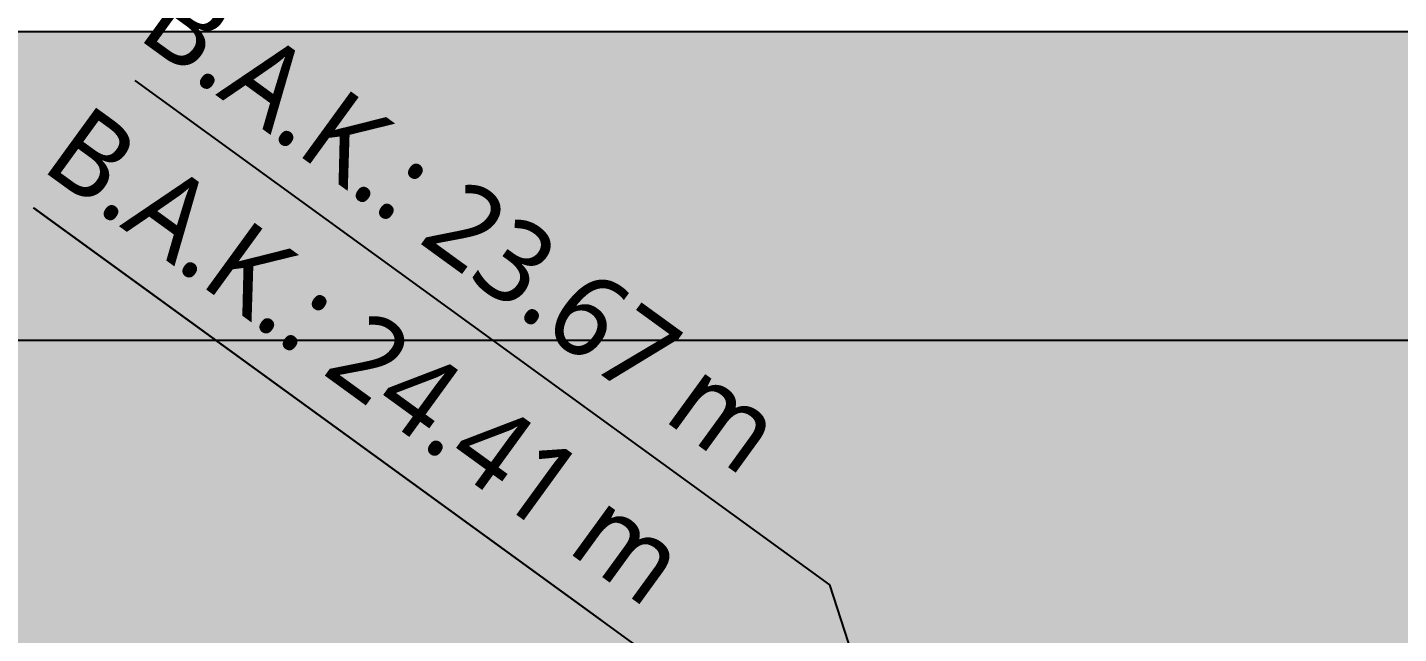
# Model space of a CAD drawing. Header units: inches. Extents: x 400392 to 401495, y 4543971 to 4544133.
# Drawn here: x 400863.568 to 400866.895, y 4544072.682 to 4544074.154 of the extents above; entities that cross this region are included whole.
import ezdxf

# ---------------------------------------------------------------- set-up
doc = ezdxf.new("R2010")
doc.units = ezdxf.units.IN
doc.header["$MEASUREMENT"] = 0
doc.linetypes.add('AKS', pattern=[3, 2.5, -0.25, 0, -0.25])
doc.layers.add('A-DETL-GENF', color=92, linetype='Continuous', lineweight=9)
for name, color, linetype in [('aks prota', 2, 'AKS'), ('kolon tarama prota', 252, 'Continuous'), ('perde prota', 1, 'Continuous')]:
    doc.layers.add(name, color=color, linetype=linetype)
doc.styles.add('Segoe UI Light_1', font='', dxfattribs={"height": 200})
doc.styles.get('Segoe UI Light_1').set_extended_font_data('Segoe UI Light')

# ---------------------------------------------------------------- blocks, each defined once
blk = doc.blocks.new('+24.06 mekanik')
at = {"layer": 'kolon tarama prota', "color": 253}
for p, q in [((103931.9, 206483.1), (101848.2, 206483.1)), ((104333, 206191.1), (103931.9, 206483.1)), ((101830.1, 206087.7), (103530, 206087.7)), ((103824.9, 206087.7), (101830.1, 206087.7))]:
    blk.add_line(p, q, dxfattribs=at)
at = {"layer": 'kolon tarama prota', "color": 253, "style": 'Segoe UI Light_1'}
for s, p in [('B.A.K.: 23.67 m', (101786.5, 206569)), ('B.A.K.: 24.41 m', (101785.1, 206173.6))]:
    blk.add_text(s, height=200, dxfattribs=at).set_placement(p)

msp = doc.modelspace()

# ---------------------------------------------------------------- hatches: boundary and pattern name
at = {"layer": 'kolon tarama prota'}
h = msp.add_hatch(color=256, dxfattribs=at)
h.dxf.hatch_style = 1
h.paths.add_polyline_path([(400868.0437, 4544074.1433), (400840.9587, 4544074.1433), (400840.9587, 4544074.5433), (400839.9587, 4544074.5433), (400839.9587, 4544074.1433), (400832.7587, 4544074.1433), (400832.7587, 4544074.5433), (400831.7587, 4544074.5433), (400831.7587, 4544074.1433), (400818.3473, 4544074.1433), (400820.4119, 4544072.6433), (400866.8437, 4544072.6433), (400866.8437, 4544047.7433), (400854.9952, 4544047.7433), (400854.9952, 4544045.9433), (400855.9952, 4544045.9433), (400855.9952, 4544046.2433), (400868.0437, 4544046.2433), (400868.0437, 4544049.2874), (400868.4437, 4544049.2874), (400868.4437, 4544050.2874), (400868.0457, 4544050.2874), (400868.0457, 4544056.1374), (400868.4437, 4544056.1374), (400868.4437, 4544057.1374), (400868.0437, 4544057.1374)])

# ---------------------------------------------------------------- linework, layer by layer
at = {"layer": 'aks prota', "ltscale": 10}
msp.add_line((400877.8139, 4544073.3933), (400711.8947, 4544073.3933), dxfattribs=at)
at = {"layer": 'perde prota'}
msp.add_lwpolyline([(400868.0437, 4544074.1433), (400840.9587, 4544074.1433)], dxfattribs=at)

# ---------------------------------------------------------------- block references
at = {"layer": 'A-DETL-GENF', "xscale": 0.001, "yscale": 0.001, "zscale": 0.001, "rotation": 323.9999999999982}
msp.add_blockref('+24.06 mekanik', (400660.0652, 4543966.8416), dxfattribs=at)

doc.saveas('drawing.dxf')
